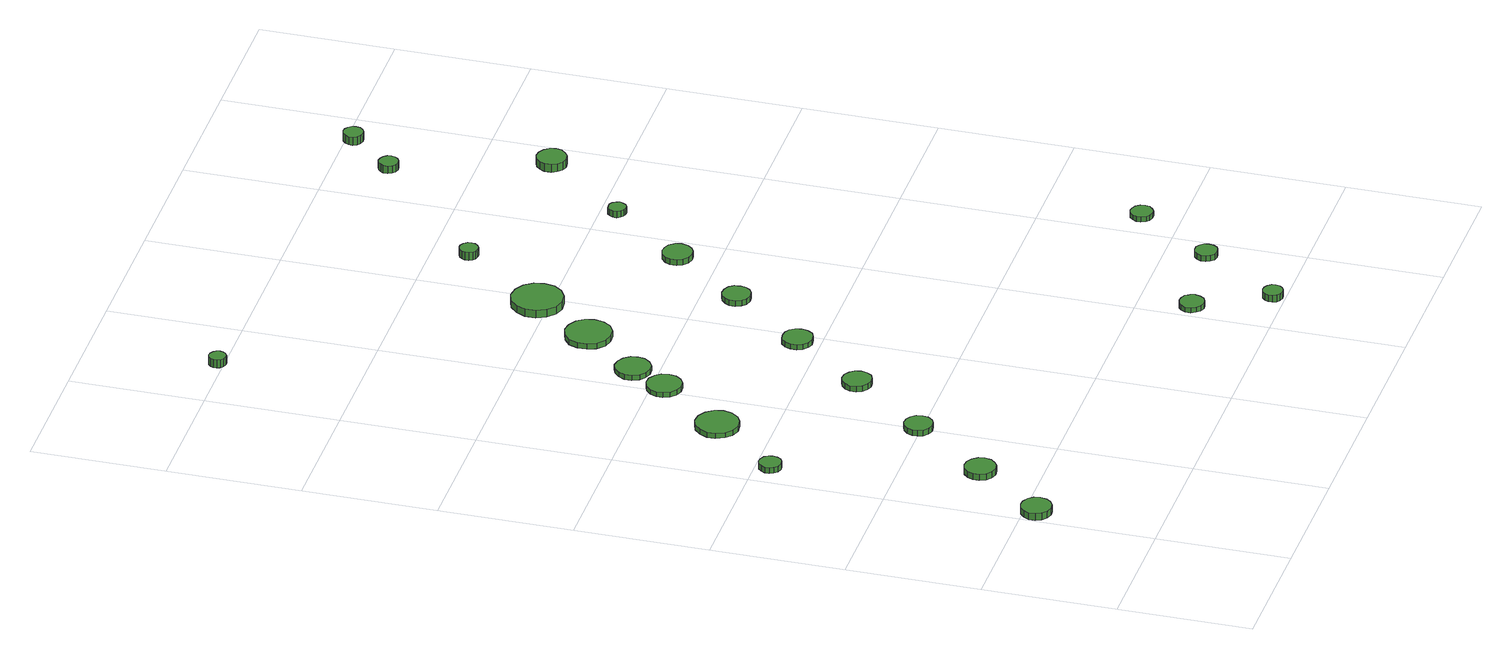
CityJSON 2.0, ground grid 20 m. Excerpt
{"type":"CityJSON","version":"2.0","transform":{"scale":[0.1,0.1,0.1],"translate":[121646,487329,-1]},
"CityObjects":{
"tree1":{"type":"SolitaryVegetationObject","attributes":{"function":"something"},"geometry":[{"type":"MultiSurface","lod":"1","boundaries":[[[0,1,2,3,4,5,6,7,8,9,10,11,12,13,14]],[[15,16,17,18,19,20,21,22,23,24,25,26,27,28,29]],[[0,29,28,1]],[[1,28,27,2]],[[2,27,26,3]],[[3,26,25,4]],[[4,25,24,5]],[[5,24,23,6]],[[6,23,22,7]],[[7,22,21,8]],[[8,21,20,9]],[[9,20,19,10]],[[10,19,18,11]],[[11,18,17,12]],[[12,17,16,13]],[[13,16,15,14]],[[14,15,29,0]]]}]},
"tree2":{"type":"SolitaryVegetationObject","attributes":{"function":"something"},"geometry":[{"type":"MultiSurface","lod":"1","boundaries":[[[30,31,32,33,34,35,36,37,38,39,40,41,42,43,44]],[[45,46,47,48,49,50,51,52,53,54,55,56,57,58,59]],[[30,59,58,31]],[[31,58,57,32]],[[32,57,56,33]],[[33,56,55,34]],[[34,55,54,35]],[[35,54,53,36]],[[36,53,52,37]],[[37,52,51,38]],[[38,51,50,39]],[[39,50,49,40]],[[40,49,48,41]],[[41,48,47,42]],[[42,47,46,43]],[[43,46,45,44]],[[44,45,59,30]]]}]},
"tree3":{"type":"SolitaryVegetationObject","attributes":{"function":"something"},"geometry":[{"type":"MultiSurface","lod":"1","boundaries":[[[60,61,62,63,64,65,66,67,68,69,70,71,72,73,74]],[[75,76,77,78,79,80,81,82,83,84,85,86,87,88,89]],[[60,89,88,61]],[[61,88,87,62]],[[62,87,86,63]],[[63,86,85,64]],[[64,85,84,65]],[[65,84,83,66]],[[66,83,82,67]],[[67,82,81,68]],[[68,81,80,69]],[[69,80,79,70]],[[70,79,78,71]],[[71,78,77,72]],[[72,77,76,73]],[[73,76,75,74]],[[74,75,89,60]]]}]},
"tree4":{"type":"SolitaryVegetationObject","attributes":{"function":"something"},"geometry":[{"type":"MultiSurface","lod":"1","boundaries":[[[90,91,92,93,94,95,96,97,98,99,100,101,102,103,104]],[[105,106,107,108,109,110,111,112,113,114,115,116,117,118,119]],[[90,119,118,91]],[[91,118,117,92]],[[92,117,116,93]],[[93,116,115,94]],[[94,115,114,95]],[[95,114,113,96]],[[96,113,112,97]],[[97,112,111,98]],[[98,111,110,99]],[[99,110,109,100]],[[100,109,108,101]],[[101,108,107,102]],[[102,107,106,103]],[[103,106,105,104]],[[104,105,119,90]]]}]},
"tree5":{"type":"SolitaryVegetationObject","attributes":{"function":"something"},"geometry":[{"type":"MultiSurface","lod":"1","boundaries":[[[120,121,122,123,124,125,126,127,128,129,130,131,132,133,134]],[[135,136,137,138,139,140,141,142,143,144,145,146,147,148,149]],[[120,149,148,121]],[[121,148,147,122]],[[122,147,146,123]],[[123,146,145,124]],[[124,145,144,125]],[[125,144,143,126]],[[126,143,142,127]],[[127,142,141,128]],[[128,141,140,129]],[[129,140,139,130]],[[130,139,138,131]],[[131,138,137,132]],[[132,137,136,133]],[[133,136,135,134]],[[134,135,149,120]]]}]},
"tree6":{"type":"SolitaryVegetationObject","attributes":{"function":"something"},"geometry":[{"type":"MultiSurface","lod":"1","boundaries":[[[150,151,152,153,154,155,156,157,158,159,160,161,162,163,164]],[[165,166,167,168,169,170,171,172,173,174,175,176,177,178,179]],[[150,179,178,151]],[[151,178,177,152]],[[152,177,176,153]],[[153,176,175,154]],[[154,175,174,155]],[[155,174,173,156]],[[156,173,172,157]],[[157,172,171,158]],[[158,171,170,159]],[[159,170,169,160]],[[160,169,168,161]],[[161,168,167,162]],[[162,167,166,163]],[[163,166,165,164]],[[164,165,179,150]]]}]},
"tree7":{"type":"SolitaryVegetationObject","attributes":{"function":"something"},"geometry":[{"type":"MultiSurface","lod":"1","boundaries":[[[180,181,182,183,184,185,186,187,188,189,190,191,192,193,194]],[[195,196,197,198,199,200,201,202,203,204,205,206,207,208,209]],[[180,209,208,181]],[[181,208,207,182]],[[182,207,206,183]],[[183,206,205,184]],[[184,205,204,185]],[[185,204,203,186]],[[186,203,202,187]],[[187,202,201,188]],[[188,201,200,189]],[[189,200,199,190]],[[190,199,198,191]],[[191,198,197,192]],[[192,197,196,193]],[[193,196,195,194]],[[194,195,209,180]]]}]},
"tree8":{"type":"SolitaryVegetationObject","attributes":{"function":"something"},"geometry":[{"type":"MultiSurface","lod":"1","boundaries":[[[210,211,212,213,214,215,216,217,218,219,220,221,222,223,224]],[[225,226,227,228,229,230,231,232,233,234,235,236,237,238,239]],[[210,239,238,211]],[[211,238,237,212]],[[212,237,236,213]],[[213,236,235,214]],[[214,235,234,215]],[[215,234,233,216]],[[216,233,232,217]],[[217,232,231,218]],[[218,231,230,219]],[[219,230,229,220]],[[220,229,228,221]],[[221,228,227,222]],[[222,227,226,223]],[[223,226,225,224]],[[224,225,239,210]]]}]},
"tree9":{"type":"SolitaryVegetationObject","attributes":{"function":"something"},"geometry":[{"type":"MultiSurface","lod":"1","boundaries":[[[240,241,242,243,244,245,246,247,248,249,250,251,252,253,254]],[[255,256,257,258,259,260,261,262,263,264,265,266,267,268,269]],[[240,269,268,241]],[[241,268,267,242]],[[242,267,266,243]],[[243,266,265,244]],[[244,265,264,245]],[[245,264,263,246]],[[246,263,262,247]],[[247,262,261,248]],[[248,261,260,249]],[[249,260,259,250]],[[250,259,258,251]],[[251,258,257,252]],[[252,257,256,253]],[[253,256,255,254]],[[254,255,269,240]]]}]},
"tree10":{"type":"SolitaryVegetationObject","attributes":{"function":"something"},"geometry":[{"type":"MultiSurface","lod":"1","boundaries":[[[270,271,272,273,274,275,276,277,278,279,280,281,282,283,284]],[[285,286,287,288,289,290,291,292,293,294,295,296,297,298,299]],[[270,299,298,271]],[[271,298,297,272]],[[272,297,296,273]],[[273,296,295,274]],[[274,295,294,275]],[[275,294,293,276]],[[276,293,292,277]],[[277,292,291,278]],[[278,291,290,279]],[[279,290,289,280]],[[280,289,288,281]],[[281,288,287,282]],[[282,287,286,283]],[[283,286,285,284]],[[284,285,299,270]]]}]},
"tree11":{"type":"SolitaryVegetationObject","attributes":{"function":"something"},"geometry":[{"type":"MultiSurface","lod":"1","boundaries":[[[300,301,302,303,304,305,306,307,308,309,310,311,312,313,314]],[[315,316,317,318,319,320,321,322,323,324,325,326,327,328,329]],[[300,329,328,301]],[[301,328,327,302]],[[302,327,326,303]],[[303,326,325,304]],[[304,325,324,305]],[[305,324,323,306]],[[306,323,322,307]],[[307,322,321,308]],[[308,321,320,309]],[[309,320,319,310]],[[310,319,318,311]],[[311,318,317,312]],[[312,317,316,313]],[[313,316,315,314]],[[314,315,329,300]]]}]},
"tree12":{"type":"SolitaryVegetationObject","attributes":{"function":"something"},"geometry":[{"type":"MultiSurface","lod":"1","boundaries":[[[330,331,332,333,334,335,336,337,338,339,340,341,342,343,344]],[[345,346,347,348,349,350,351,352,353,354,355,356,357,358,359]],[[330,359,358,331]],[[331,358,357,332]],[[332,357,356,333]],[[333,356,355,334]],[[334,355,354,335]],[[335,354,353,336]],[[336,353,352,337]],[[337,352,351,338]],[[338,351,350,339]],[[339,350,349,340]],[[340,349,348,341]],[[341,348,347,342]],[[342,347,346,343]],[[343,346,345,344]],[[344,345,359,330]]]}]},
"tree13":{"type":"SolitaryVegetationObject","attributes":{"function":"something"},"geometry":[{"type":"MultiSurface","lod":"1","boundaries":[[[360,361,362,363,364,365,366,367,368,369,370,371,372,373,374]],[[375,376,377,378,379,380,381,382,383,384,385,386,387,388,389]],[[360,389,388,361]],[[361,388,387,362]],[[362,387,386,363]],[[363,386,385,364]],[[364,385,384,365]],[[365,384,383,366]],[[366,383,382,367]],[[367,382,381,368]],[[368,381,380,369]],[[369,380,379,370]],[[370,379,378,371]],[[371,378,377,372]],[[372,377,376,373]],[[373,376,375,374]],[[374,375,389,360]]]}]},
"tree14":{"type":"SolitaryVegetationObject","attributes":{"function":"something"},"geometry":[{"type":"MultiSurface","lod":"1","boundaries":[[[390,391,392,393,394,395,396,397,398,399,400,401,402,403,404]],[[405,406,407,408,409,410,411,412,413,414,415,416,417,418,419]],[[390,419,418,391]],[[391,418,417,392]],[[392,417,416,393]],[[393,416,415,394]],[[394,415,414,395]],[[395,414,413,396]],[[396,413,412,397]],[[397,412,411,398]],[[398,411,410,399]],[[399,410,409,400]],[[400,409,408,401]],[[401,408,407,402]],[[402,407,406,403]],[[403,406,405,404]],[[404,405,419,390]]]}]},
"tree15":{"type":"SolitaryVegetationObject","attributes":{"function":"something"},"geometry":[{"type":"MultiSurface","lod":"1","boundaries":[[[420,421,422,423,424,425,426,427,428,429,430,431,432,433,434]],[[435,436,437,438,439,440,441,442,443,444,445,446,447,448,449]],[[420,449,448,421]],[[421,448,447,422]],[[422,447,446,423]],[[423,446,445,424]],[[424,445,444,425]],[[425,444,443,426]],[[426,443,442,427]],[[427,442,441,428]],[[428,441,440,429]],[[429,440,439,430]],[[430,439,438,431]],[[431,438,437,432]],[[432,437,436,433]],[[433,436,435,434]],[[434,435,449,420]]]}]},
"tree16":{"type":"SolitaryVegetationObject","attributes":{"function":"something"},"geometry":[{"type":"MultiSurface","lod":"1","boundaries":[[[450,451,452,453,454,455,456,457,458,459,460,461,462,463,464]],[[465,466,467,468,469,470,471,472,473,474,475,476,477,478,479]],[[450,479,478,451]],[[451,478,477,452]],[[452,477,476,453]],[[453,476,475,454]],[[454,475,474,455]],[[455,474,473,456]],[[456,473,472,457]],[[457,472,471,458]],[[458,471,470,459]],[[459,470,469,460]],[[460,469,468,461]],[[461,468,467,462]],[[462,467,466,463]],[[463,466,465,464]],[[464,465,479,450]]]}]},
"tree17":{"type":"SolitaryVegetationObject","attributes":{"function":"something"},"geometry":[{"type":"MultiSurface","lod":"1","boundaries":[[[480,481,482,483,484,485,486,487,488,489,490,491,492,493,494]],[[495,496,497,498,499,500,501,502,503,504,505,506,507,508,509]],[[480,509,508,481]],[[481,508,507,482]],[[482,507,506,483]],[[483,506,505,484]],[[484,505,504,485]],[[485,504,503,486]],[[486,503,502,487]],[[487,502,501,488]],[[488,501,500,489]],[[489,500,499,490]],[[490,499,498,491]],[[491,498,497,492]],[[492,497,496,493]],[[493,496,495,494]],[[494,495,509,480]]]}]},
"tree18":{"type":"SolitaryVegetationObject","attributes":{"function":"something"},"geometry":[{"type":"MultiSurface","lod":"1","boundaries":[[[510,511,512,513,514,515,516,517,518,519,520,521,522,523,524]],[[525,526,527,528,529,530,531,532,533,534,535,536,537,538,539]],[[510,539,538,511]],[[511,538,537,512]],[[512,537,536,513]],[[513,536,535,514]],[[514,535,534,515]],[[515,534,533,516]],[[516,533,532,517]],[[517,532,531,518]],[[518,531,530,519]],[[519,530,529,520]],[[520,529,528,521]],[[521,528,527,522]],[[522,527,526,523]],[[523,526,525,524]],[[524,525,539,510]]]}]},
"tree19":{"type":"SolitaryVegetationObject","attributes":{"function":"something"},"geometry":[{"type":"MultiSurface","lod":"1","boundaries":[[[540,541,542,543,544,545,546,547,548,549,550,551,552,553,554]],[[555,556,557,558,559,560,561,562,563,564,565,566,567,568,569]],[[540,569,568,541]],[[541,568,567,542]],[[542,567,566,543]],[[543,566,565,544]],[[544,565,564,545]],[[545,564,563,546]],[[546,563,562,547]],[[547,562,561,548]],[[548,561,560,549]],[[549,560,559,550]],[[550,559,558,551]],[[551,558,557,552]],[[552,557,556,553]],[[553,556,555,554]],[[554,555,569,540]]]}]},
"tree20":{"type":"SolitaryVegetationObject","attributes":{"function":"something"},"geometry":[{"type":"MultiSurface","lod":"1","boundaries":[[[570,571,572,573,574,575,576,577,578,579,580,581,582,583,584]],[[585,586,587,588,589,590,591,592,593,594,595,596,597,598,599]],[[570,599,598,571]],[[571,598,597,572]],[[572,597,596,573]],[[573,596,595,574]],[[574,595,594,575]],[[575,594,593,576]],[[576,593,592,577]],[[577,592,591,578]],[[578,591,590,579]],[[579,590,589,580]],[[580,589,588,581]],[[581,588,587,582]],[[582,587,586,583]],[[583,586,585,584]],[[584,585,599,570]]]}]},
"tree21":{"type":"SolitaryVegetationObject","attributes":{"function":"something"},"geometry":[{"type":"MultiSurface","lod":"1","boundaries":[[[600,601,602,603,604,605,606,607,608,609,610,611,612,613,614]],[[615,616,617,618,619,620,621,622,623,624,625,626,627,628,629]],[[600,629,628,601]],[[601,628,627,602]],[[602,627,626,603]],[[603,626,625,604]],[[604,625,624,605]],[[605,624,623,606]],[[606,623,622,607]],[[607,622,621,608]],[[608,621,620,609]],[[609,620,619,610]],[[610,619,618,611]],[[611,618,617,612]],[[612,617,616,613]],[[613,616,615,614]],[[614,615,629,600]]]}]},
"tree22":{"type":"SolitaryVegetationObject","attributes":{"function":"something"},"geometry":[{"type":"MultiSurface","lod":"1","boundaries":[[[630,631,632,633,634,635,636,637,638,639,640,641,642,643,644]],[[645,646,647,648,649,650,651,652,653,654,655,656,657,658,659]],[[630,659,658,631]],[[631,658,657,632]],[[632,657,656,633]],[[633,656,655,634]],[[634,655,654,635]],[[635,654,653,636]],[[636,653,652,637]],[[637,652,651,638]],[[638,651,650,639]],[[639,650,649,640]],[[640,649,648,641]],[[641,648,647,642]],[[642,647,646,643]],[[643,646,645,644]],[[644,645,659,630]]]}]},
"tree23":{"type":"SolitaryVegetationObject","attributes":{"function":"something"},"geometry":[{"type":"MultiSurface","lod":"1","boundaries":[[[660,661,662,663,664,665,666,667,668,669,670,671,672,673,674]],[[675,676,677,678,679,680,681,682,683,684,685,686,687,688,689]],[[660,689,688,661]],[[661,688,687,662]],[[662,687,686,663]],[[663,686,685,664]],[[664,685,684,665]],[[665,684,683,666]],[[666,683,682,667]],[[667,682,681,668]],[[668,681,680,669]],[[669,680,679,670]],[[670,679,678,671]],[[671,678,677,672]],[[672,677,676,673]],[[673,676,675,674]],[[674,675,689,660]]]}]}
},
"vertices":[
[49,183,17],[47,192,17],[42,199,17],[33,204,17],[24,205,17],[15,202,17],[8,196,17],[4,187,17],[4,178,17],[8,169,17],[15,163,17],[24,160,17],[33,161,17],[42,166,17],[47,173,17],[47,173,6],[42,166,6],[33,161,6],[24,160,6],[15,163,6],[8,169,6],[4,178,6],[4,187,6],[8,196,6],[15,202,6],[24,205,6],[33,204,6],[42,199,6],[47,192,6],[49,183,6],
[132,288,17],[130,297,17],[124,305,17],[116,310,17],[107,311,17],[97,308,17],[90,301,17],[86,293,17],[86,283,17],[90,274,17],[97,268,17],[107,265,17],[116,266,17],[124,271,17],[130,278,17],[130,278,7],[124,271,7],[116,266,7],[107,265,7],[97,268,7],[90,274,7],[86,283,7],[86,293,7],[90,301,7],[97,308,7],[107,311,7],[116,310,7],[124,305,7],[130,297,7],[132,288,7],
[54,578,18],[53,584,18],[49,590,18],[43,593,18],[36,594,18],[29,592,18],[24,587,18],[21,581,18],[21,574,18],[24,568,18],[29,563,18],[36,561,18],[43,562,18],[49,565,18],[53,571,18],[53,571,9],[49,565,9],[43,562,9],[36,561,9],[29,563,9],[24,568,9],[21,574,9],[21,581,9],[24,587,9],[29,592,9],[36,594,9],[43,593,9],[49,590,9],[53,584,9],[54,578,9],
[219,404,17],[218,413,17],[212,420,17],[205,424,17],[196,425,17],[188,422,17],[181,416,17],[178,408,17],[178,400,17],[181,392,17],[188,386,17],[196,383,17],[205,384,17],[212,388,17],[218,395,17],[218,395,8],[212,388,8],[205,384,8],[196,383,8],[188,386,8],[181,392,8],[178,400,8],[178,408,8],[181,416,8],[188,422,8],[196,425,8],[205,424,8],[212,420,8],[218,413,8],[219,404,8],
[155,679,18],[152,692,18],[144,703,18],[132,710,18],[119,711,18],[106,707,18],[97,698,18],[91,686,18],[91,673,18],[97,660,18],[106,652,18],[119,647,18],[132,649,18],[144,655,18],[152,666,18],[152,666,10],[144,655,10],[132,649,10],[119,647,10],[106,652,10],[97,660,10],[91,673,10],[91,686,10],[97,698,10],[106,707,10],[119,711,10],[132,710,10],[144,703,10],[152,692,10],[155,679,10],
[230,780,18],[228,791,18],[222,799,18],[212,805,18],[201,806,18],[191,802,18],[183,795,18],[179,785,18],[179,775,18],[183,765,18],[191,758,18],[201,754,18],[212,755,18],[222,761,18],[228,769,18],[228,769,10],[222,761,10],[212,755,10],[201,754,10],[191,758,10],[183,765,10],[179,775,10],[179,785,10],[183,795,10],[191,802,10],[201,806,10],[212,805,10],[222,799,10],[228,791,10],[230,780,10],
[312,520,18],[310,529,18],[305,536,18],[297,541,18],[288,542,18],[280,539,18],[273,533,18],[269,525,18],[269,516,18],[273,508,18],[280,502,18],[288,499,18],[297,500,18],[305,504,18],[310,511,18],[310,511,9],[305,504,9],[297,500,9],[288,499,9],[280,502,9],[273,508,9],[269,516,9],[269,525,9],[273,533,9],[280,539,9],[288,542,9],[297,541,9],[305,536,9],[310,529,9],[312,520,9],
[264,835,18],[262,846,18],[255,855,18],[246,860,18],[235,862,18],[225,858,18],[217,851,18],[212,841,18],[212,830,18],[217,820,18],[225,813,18],[235,809,18],[246,810,18],[255,816,18],[262,825,18],[262,825,10],[255,816,10],[246,810,10],[235,809,10],[225,813,10],[217,820,10],[212,830,10],[212,841,10],[217,851,10],[225,858,10],[235,862,10],[246,860,10],[255,855,10],[262,846,10],[264,835,10],
[108,1407,25],[107,1412,25],[104,1416,25],[99,1419,25],[94,1420,25],[89,1418,25],[85,1414,25],[83,1410,25],[83,1405,25],[85,1400,25],[89,1396,25],[94,1395,25],[99,1395,25],[104,1398,25],[107,1402,25],[107,1402,12],[104,1398,12],[99,1395,12],[94,1395,12],[89,1396,12],[85,1400,12],[83,1405,12],[83,1410,12],[85,1414,12],[89,1418,12],[94,1420,12],[99,1419,12],[104,1416,12],[107,1412,12],[108,1407,12],
[402,633,17],[400,642,17],[395,650,17],[387,654,17],[377,655,17],[368,653,17],[361,646,17],[358,638,17],[358,628,17],[361,620,17],[368,614,17],[377,611,17],[387,612,17],[395,616,17],[400,624,17],[400,624,9],[395,616,9],[387,612,9],[377,611,9],[368,614,9],[361,620,9],[358,628,9],[358,638,9],[361,646,9],[368,653,9],[377,655,9],[387,654,9],[395,650,9],[400,642,9],[402,633,9],
[346,922,18],[343,936,18],[335,947,18],[323,954,18],[309,956,18],[295,951,18],[284,942,18],[279,929,18],[279,915,18],[284,902,18],[295,892,18],[309,888,18],[323,889,18],[335,896,18],[343,908,18],[343,908,9],[335,896,9],[323,889,9],[309,888,9],[295,892,9],[284,902,9],[279,915,9],[279,929,9],[284,942,9],[295,951,9],[309,956,9],[323,954,9],[335,947,9],[343,936,9],[346,922,9],
[648,123,14],[646,130,14],[642,137,14],[635,140,14],[628,141,14],[620,139,14],[615,134,14],[611,127,14],[611,119,14],[615,112,14],[620,107,14],[628,104,14],[635,105,14],[642,109,14],[646,115,14],[646,115,6],[642,109,6],[635,105,6],[628,104,6],[620,107,6],[615,112,6],[611,119,6],[611,127,6],[615,134,6],[620,139,6],[628,141,6],[635,140,6],[642,137,6],[646,130,6],[648,123,6],
[417,1016,21],[414,1031,21],[405,1044,21],[391,1052,21],[375,1054,21],[360,1049,21],[349,1038,21],[342,1024,21],[342,1008,21],[349,994,21],[360,983,21],[375,978,21],[391,980,21],[405,988,21],[414,1000,21],[414,1000,9],[405,988,9],[391,980,9],[375,978,9],[360,983,9],[349,994,9],[342,1008,9],[342,1024,9],[349,1038,9],[360,1049,9],[375,1054,9],[391,1052,9],[405,1044,9],[414,1031,9],[417,1016,9],
[700,19,17],[699,25,17],[695,30,17],[690,33,17],[684,34,17],[678,32,17],[673,28,17],[671,22,17],[671,16,17],[673,10,17],[678,6,17],[684,4,17],[690,5,17],[695,8,17],[699,13,17],[699,13,6],[695,8,6],[690,5,6],[684,4,6],[678,6,6],[673,10,6],[671,16,6],[671,22,6],[673,28,6],[678,32,6],[684,34,6],[690,33,6],[695,30,6],[699,25,6],[700,19,6],
[490,748,18],[489,757,18],[484,764,18],[476,768,18],[467,769,18],[459,766,18],[453,760,18],[449,753,18],[449,744,18],[453,736,18],[459,730,18],[467,727,18],[476,728,18],[484,733,18],[489,740,18],[489,740,9],[484,733,9],[476,728,9],[467,727,9],[459,730,9],[453,736,9],[449,744,9],[449,753,9],[453,760,9],[459,766,9],[467,769,9],[476,768,9],[484,764,9],[489,757,9],[490,748,9],
[785,141,15],[784,148,15],[780,153,15],[774,157,15],[767,157,15],[760,155,15],[755,151,15],[752,144,15],[752,137,15],[755,131,15],[760,126,15],[767,124,15],[774,125,15],[780,128,15],[784,134,15],[784,134,6],[780,128,6],[774,125,6],[767,124,6],[760,126,6],[755,131,6],[752,137,6],[752,144,6],[755,151,6],[760,155,6],[767,157,6],[774,157,6],[780,153,6],[784,148,6],[785,141,6],
[581,860,17],[579,869,17],[573,877,17],[565,881,17],[556,882,17],[547,879,17],[540,873,17],[536,865,17],[536,855,17],[540,847,17],[547,840,17],[556,838,17],[565,839,17],[573,843,17],[579,851,17],[579,851,8],[573,843,8],[565,839,8],[556,838,8],[547,840,8],[540,847,8],[536,855,8],[536,865,8],[540,873,8],[547,879,8],[556,882,8],[565,881,8],[573,877,8],[579,869,8],[581,860,8],
[495,1145,22],[494,1151,22],[490,1156,22],[485,1159,22],[480,1159,22],[474,1157,22],[470,1153,22],[468,1148,22],[468,1142,22],[470,1137,22],[474,1133,22],[480,1132,22],[485,1132,22],[490,1135,22],[494,1140,22],[494,1140,9],[490,1135,9],[485,1132,9],[480,1132,9],[474,1133,9],[470,1137,9],[468,1142,9],[468,1148,9],[470,1153,9],[474,1157,9],[480,1159,9],[485,1159,9],[490,1156,9],[494,1151,9],[495,1145,9],
[863,257,15],[862,264,15],[857,270,15],[851,273,15],[845,274,15],[838,272,15],[833,267,15],[830,261,15],[830,254,15],[833,247,15],[838,243,15],[845,241,15],[851,241,15],[857,245,15],[862,250,15],[862,250,7],[857,245,7],[851,241,7],[845,241,7],[838,243,7],[833,247,7],[830,254,7],[830,261,7],[833,267,7],[838,272,7],[845,274,7],[851,273,7],[857,270,7],[862,264,7],[863,257,7],
[666,975,18],[664,980,18],[661,985,18],[656,988,18],[651,988,18],[646,987,18],[642,983,18],[639,978,18],[639,972,18],[642,967,18],[646,964,18],[651,962,18],[656,962,18],[661,965,18],[664,970,18],[664,970,8],[661,965,8],[656,962,8],[651,962,8],[646,964,8],[642,967,8],[639,972,8],[639,978,8],[642,983,8],[646,987,8],[651,988,8],[656,988,8],[661,985,8],[664,980,8],[666,975,8],
[684,1317,28],[683,1322,28],[679,1327,28],[674,1330,28],[668,1331,28],[662,1329,28],[658,1325,28],[655,1320,28],[655,1314,28],[658,1308,28],[662,1304,28],[668,1302,28],[674,1303,28],[679,1306,28],[683,1311,28],[683,1311,16],[679,1306,16],[674,1303,16],[668,1302,16],[662,1304,16],[658,1308,16],[655,1314,16],[655,1320,16],[658,1325,16],[662,1329,16],[668,1331,16],[674,1330,16],[679,1327,16],[683,1322,16],[684,1317,16],
[773,1099,24],[771,1108,24],[765,1115,24],[757,1120,24],[748,1121,24],[739,1118,24],[733,1112,24],[729,1104,24],[729,1094,24],[733,1086,24],[739,1080,24],[748,1077,24],[757,1078,24],[765,1083,24],[771,1090,24],[771,1090,11],[765,1083,11],[757,1078,11],[748,1077,11],[739,1080,11],[733,1086,11],[729,1094,11],[729,1104,11],[733,1112,11],[739,1118,11],[748,1121,11],[757,1120,11],[765,1115,11],[771,1108,11],[773,1099,11],
[751,1387,26],[750,1393,26],[746,1398,26],[741,1401,26],[735,1402,26],[729,1400,26],[724,1396,26],[721,1390,26],[721,1384,26],[724,1378,26],[729,1374,26],[735,1372,26],[741,1373,26],[746,1376,26],[750,1381,26],[750,1381,13],[746,1376,13],[741,1373,13],[735,1372,13],[729,1374,13],[724,1378,13],[721,1384,13],[721,1390,13],[724,1396,13],[729,1400,13],[735,1402,13],[741,1401,13],[746,1398,13],[750,1393,13],[751,1387,13]
]}
